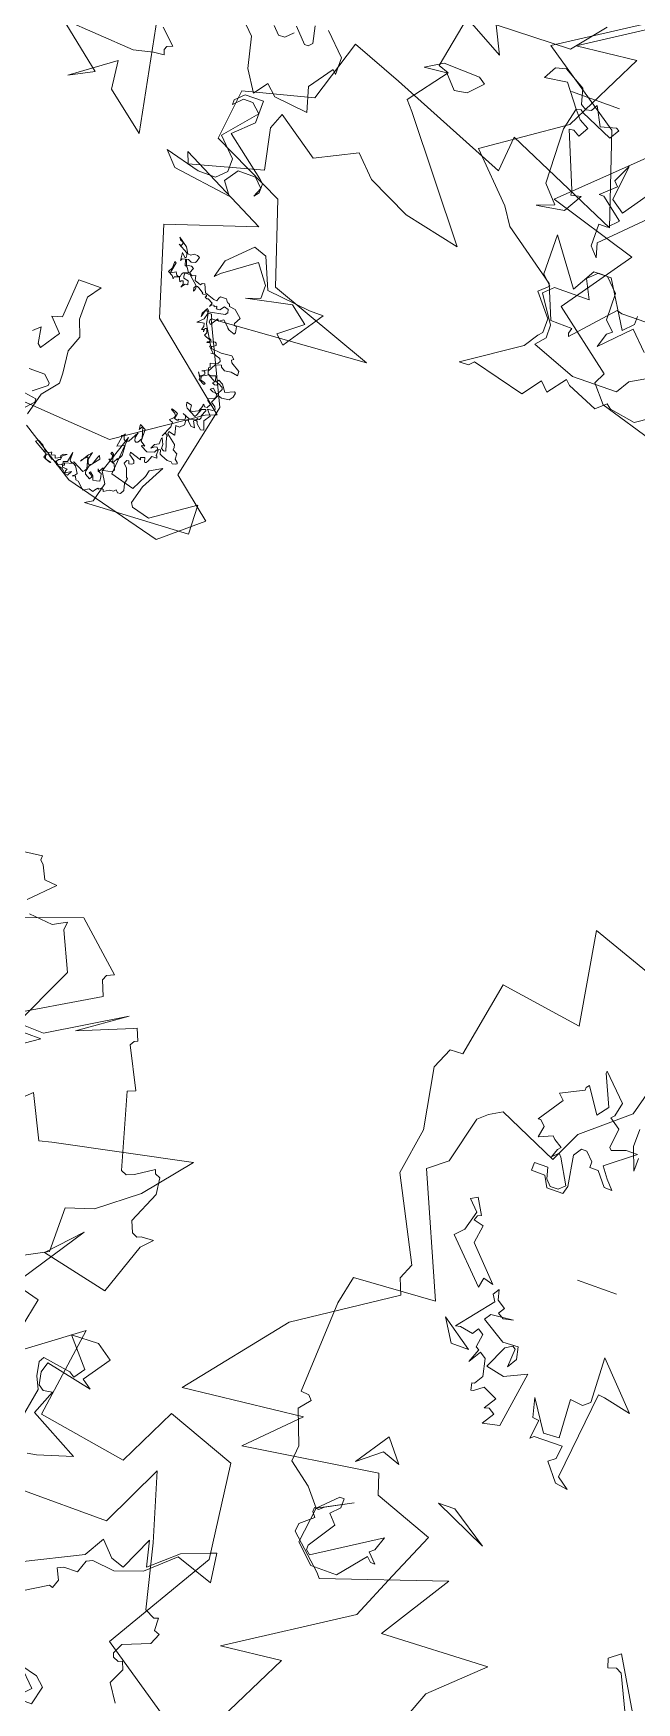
# Model space of a CAD drawing. Header units: metres. Extents: x -71 to 881, y -503 to 661.
# Drawn here: x 117.58 to 120.21, y 494.96 to 502.25 of the extents above; entities that cross this region are included whole.
import ezdxf

# ---------------------------------------------------------------- set-up
doc = ezdxf.new("R2010")
doc.units = ezdxf.units.M
doc.layers.add('ARBRE', color=100, linetype='Continuous', lineweight=13, true_color=0x00ff3f)

# ---------------------------------------------------------------- blocks, each defined once
blk = doc.blocks.new('WMF2', base_point=(0, 0.01))
at = {"color": 251, "lineweight": 0, "true_color": 0x636466}
for points in [[(192.5, -184.13), (195.26, -173.72), (200.97, -168.92), (202.85, -164.87), (210.8, -168.41), (212.43, -167.44), (213.62, -166.42), (215.13, -160.27), (217.5, -158.38), (210.72, -142.97), (221.5, -142.28), (222.26, -138.6), (222.84, -126.51), (221.75, -126.41), (221.24, -125.83), (222.46, -124.38), (220.76, -119.93), (220.93, -117.85), (217.92, -115.52), (216.01, -113.25), (211.75, -115.52), (215.09, -113.71), (215.69, -113.21), (216.23, -113.25), (216.29, -112.71), (215.78, -112.1), (217.44, -110.7), (217.53, -109.6), (213.13, -105.6), (212.64, -105.02), (197.13, -110.25), (202.88, -101.16), (188.84, -101.73), (195.03, -95.86), (196.4, -92.3)], [(206.17, -84.52), (217.5, -73.62), (205.76, -70.03), (212.07, -61.12), (204.08, -54.99), (204.77, -53.52), (202.84, -51.25), (195.1, -48.95)], [(69.61, -32.48), (62.22, -27.79), (49.27, -24.43), (44.16, -28.75), (49.49, -33.04), (47.38, -42.86), (52.22, -53.02), (31.88, -54.47), (45.91, -59.56), (49.4, -70.11), (59.14, -74.81), (58.34, -81.44), (49.36, -83.76), (46.84, -91.88), (40.14, -89.34), (24.4, -82.93), (24.01, -87.6), (8.81, -80.93), (12.69, -92.64), (23.58, -100.08), (8.83, -109.56)], [(3.9, -111.79), (16.57, -120.44), (8.22, -134.47), (9.81, -146.85), (18.98, -150.2), (22.71, -142.59), (34.39, -144.58), (32.65, -156.43), (43.16, -148.65)], [(41.63, -148.52), (39.67, -158.01), (44.92, -159.4)], [(46.44, -161.06), (40.43, -164.26), (40.42, -170.12), (36.91, -171.27), (31.95, -175.08), (27.13, -180.99), (44.83, -177.37), (46.41, -176.96), (49.12, -182.48), (50.2, -181.46)], [(55.69, -185.68), (50.55, -189.17), (54.41, -189.22), (50.23, -198.2), (52.48, -203.12), (52.39, -204.21), (54.12, -203.26), (57.28, -203.53)], [(58.15, -205.15), (55.25, -208.11), (56.89, -208.24), (57.74, -209.97), (58.25, -210.45), (58.2, -211), (60.88, -210.67)], [(192.69, -188.7), (207.51, -193.95), (205.44, -181.84), (216.23, -183.49), (218.11, -173.58), (219.76, -173.52), (220.92, -170.8), (219.49, -162.84), (220.49, -156.77), (215.08, -146.26), (215.94, -144.26), (215.12, -142.21), (227.2, -134.24), (237.13, -121.84), (221.43, -123.58), (227.53, -117.47), (210.08, -120.09), (209.21, -117.47), (201.41, -114.58), (204.04, -108.47), (206.64, -102.36), (221.47, -92.77), (213.62, -93.64), (218.84, -83.17), (228.67, -76.4), (223.08, -70.7), (221.59, -68.47), (214.46, -63.39), (212.7, -59.01), (209.83, -58.98), (210.04, -58.28), (209.88, -57.88), (205.22, -63.07), (204.55, -62.86), (196.2, -62.98)], [(75.41, -35.48), (59.11, -34.32), (48.77, -41.31), (47.36, -41.88), (58.37, -50.92), (61.87, -62.25), (50.47, -66), (62.16, -71.92), (61.59, -70.48), (52.23, -72.98), (53.36, -78.3), (52.54, -80.39), (46.99, -76.49), (41.75, -79.1), (39.13, -76.49), (33.51, -73.76), (26.05, -72.12), (37.25, -86.3), (38.33, -87.51), (34.61, -92.45), (35.99, -92.94), (34.69, -99.75), (29.28, -96.73), (30.97, -100.19), (21.09, -100.49), (17.67, -104.7)], [(13.23, -113.37), (14.72, -115.61), (13.76, -117.64), (14.16, -118.66), (14.68, -118.45), (15.39, -118.76), (15.6, -119.27), (14.94, -120.61), (11.56, -121.96), (10.97, -123.39), (11.67, -123.68), (11.74, -125.32), (12.27, -125.11), (13.58, -125.77), (15.6, -134.05), (18.21, -142.77), (22.11, -134.68), (33.61, -134.71)], [(42.49, -159.91), (37.1, -168.03), (40.97, -163.9), (32.15, -161.95), (29.82, -168.64), (28.52, -170), (30.14, -169.93), (30.65, -169.72), (31.37, -170.03), (31.94, -171.46), (30.17, -175.61), (30.45, -177.74), (31.15, -178.04), (31.35, -178.56), (33.6, -177.07), (34.61, -176.66), (35.32, -176.96), (38.04, -186.65), (37.02, -187.05), (39.7, -192.27), (39.35, -192.88), (38.94, -193.04), (39.56, -194.57), (39.97, -194.4), (46.81, -191.62), (41.05, -195.63), (50.47, -189.97), (56.38, -190.15), (44.99, -196.88), (45.76, -198.84), (45.47, -199.54), (44.55, -199.92), (50.64, -205.39), (58.51, -202.62)], [(57.77, -28.84), (58.63, -30.3), (56.93, -35.37), (57.37, -30.33), (54.22, -29.5), (53.25, -31.47), (53.04, -32.3), (51.55, -33.16), (53.17, -30.11), (53.78, -27.79), (53.47, -27.25), (51.12, -26.63), (45.81, -30.31), (45.66, -26.44), (59.37, -25.77), (58.42, -26.33), (57.77, -28.84), (57.77, -28.84)], [(57.77, -59.77), (57.34, -59.74), (56.99, -59.99), (56.55, -59.99), (56.22, -59.81), (56.35, -59.33), (56.48, -59.08), (57.01, -58.91), (57.45, -59.12), (57.71, -59.07), (57.42, -58.35), (56.8, -58.47), (56.47, -58.28), (56.73, -57.56), (56.31, -57.33), (55.87, -57.53), (55.75, -56.92), (54.93, -56.6), (54.8, -56.85), (54.47, -56.9), (54, -55.88), (52.71, -55.43), (52.29, -55.4), (52.19, -55.8), (52.04, -56.06), (51.25, -56.07), (50.96, -55.61), (50.83, -55.62), (50.67, -55.53), (50.58, -55.28), (49.76, -55.18), (48.77, -54.33), (49.22, -53.47), (49.17, -53.21), (48.84, -53.17), (48.7, -52.42), (48.83, -52.17), (49.57, -52.45), (49.82, -52.58), (49.78, -52.67), (50.67, -53.46), (51.2, -53.08), (51.37, -53.18), (51.41, -53.31), (52.03, -52.33), (52.28, -52.54), (52.29, -52.9), (52.25, -52.99), (52.13, -53.02), (52.29, -53.33), (52.38, -53.6), (52.8, -53.6), (52.54, -52.26), (51.6, -50.66), (51.34, -50.52), (51.27, -50.28), (50.74, -50.44), (50.57, -50.33), (50.48, -50.06), (50.84, -49.82), (50.98, -49.78), (50.89, -49.52), (49.55, -49.37), (48.16, -49.5), (47.78, -49.18), (48, -48.98), (47.85, -48.67), (46.68, -47.94), (46.65, -47.37), (47.56, -47.53), (48.39, -47.43), (48.9, -47.71), (48.98, -47.97), (49.76, -47.72), (50.3, -46.68), (50.19, -46.3), (49.75, -46.27), (49.22, -46.45), (49.02, -45.79), (48.86, -45.72), (48.68, -46.06), (48.07, -45.73), (47.44, -44.86), (46.32, -45.35), (46.14, -45.25), (46.23, -44.64), (46.6, -44.17), (47.56, -44.03), (48.1, -44.22), (48.58, -43.15), (48.01, -42.73), (47.85, -42.43), (48.07, -42.2), (48.76, -42.13), (48.17, -41.4), (48.71, -40.58), (48.32, -39.48), (48.7, -39.37), (49.37, -39.95), (49.47, -40.2), (49.63, -40.29), (49.94, -40.13), (49.49, -39.35), (50.01, -39.4), (50.51, -39.88), (50.54, -40.02), (50.86, -39.85), (50.83, -39.28), (51.31, -38.78), (51.84, -38.83), (51.55, -37.7), (51.59, -37.62), (52.39, -37.81), (52.44, -37.5), (51.18, -36.52), (51.08, -36.13), (51.12, -35.83), (50.51, -35.51), (50.45, -34.8), (50.07, -34.49), (50.03, -34.34), (50.2, -34.23), (50.61, -34.11), (50.82, -34.33), (51.37, -34.3), (52.2, -34.62), (52.47, -34.77), (52.63, -35.28), (52.87, -35.21), (52.86, -34.42), (52.76, -34.37), (52.7, -34.11), (53.34, -34.14), (53.62, -33.41), (53.77, -33.15), (53.9, -33.1), (53.97, -33.15), (54.13, -33.69), (54.66, -33.51), (54.57, -33.25), (56.09, -33.72), (56.03, -33.37), (55.31, -32.87), (55.2, -32.49), (55.39, -32.36), (55.77, -32.24), (55.88, -32.62), (56.15, -32.56), (56.36, -32.12), (55.85, -31.63), (55.46, -30.55), (55.3, -30.46), (55.43, -29.76), (55.24, -28.88), (55.5, -28.39), (55.87, -28.34), (56.16, -28.62), (56.42, -28.33), (56.99, -28.28), (57.65, -27.88), (57.72, -28.12), (58.03, -28.17), (58.25, -27.98), (58.41, -28.05), (58.73, -27.66), (58.86, -27.41), (59.43, -27.6), (60.1, -27.17), (61.07, -28.04), (61.37, -28.09), (61.58, -28.52), (61.97, -28.4), (61.62, -28.65), (61.49, -28.9), (62.03, -29.74), (62.37, -29.92), (63.43, -29.61), (63.34, -29.34), (63.61, -29.26), (63.52, -29), (62.86, -28.99), (63.01, -28.72), (62.94, -28.47), (62.26, -28.88), (62.57, -28.28), (62.89, -28.34), (63.48, -28.85), (64.34, -29.1), (64.6, -29.45), (65.11, -29.53), (65.65, -29.92), (65.93, -29.83), (66.02, -29.66), (65.89, -29.26), (65.11, -29.09), (65.26, -29.04), (66.15, -29.41), (66.02, -29.89), (67.84, -30.97), (67.51, -31.22), (66.81, -30.85), (66.26, -30.24), (65.89, -30.14), (65.56, -30.31), (65.43, -30.34), (65.4, -29.99), (64.88, -30.15), (64.76, -29.76), (64.15, -30.11), (64.22, -30.34), (64, -30.58), (63.48, -30.72), (64.02, -30.36), (64.06, -29.83), (64.32, -29.76), (64.47, -29.5), (64.37, -29.25), (64.12, -29.12), (63.68, -29.31), (63.59, -29.47), (63.68, -29.74), (63.15, -29.91), (62.91, -31.2), (62.89, -30.2), (62.83, -30.07), (62.59, -29.93), (62.37, -30.14), (60.91, -29.37), (60.7, -29.58), (60.56, -29.85), (60.92, -31.25), (60.95, -31.35), (61.49, -30.77), (61.62, -30.52), (60.95, -31.58), (60.73, -31.77), (60.58, -32.05), (60.79, -31.06), (60.63, -30.55), (60.45, -30.45), (60.1, -30.71), (59.75, -31.73), (59.62, -31.98), (59.42, -31.56), (60.41, -30.31), (60.57, -29.63), (60.56, -29.41), (60.48, -29.15), (59.78, -28.78), (59.61, -29.12), (59.81, -29.35), (60.09, -29.48), (59.99, -29.66), (59.52, -29.31), (59.36, -28.78), (58.88, -28.85), (58.48, -28.96), (58.53, -29.53), (58.63, -29.93), (59.11, -30.07), (59.2, -30.34), (58.98, -30.11), (58.66, -30.69), (58.5, -30.4), (57.42, -30.59), (57.23, -30.94), (57.5, -31.63), (57.97, -31.77), (58.34, -31.96), (58.03, -32.11), (58.06, -32.48), (58.09, -32.59), (58.37, -32.72), (58.26, -32.91), (58, -32.77), (57.77, -31.77), (57.68, -31.73), (57.33, -32.4), (57.28, -32.27), (56.9, -32.97), (56.98, -34.3), (57.97, -33.85), (57.74, -35.15), (57.85, -35.31), (57.61, -35.42), (57.47, -35.67), (57.52, -35.37), (57.39, -34.96), (57.14, -34.83), (56.74, -34.96), (56.01, -36.34), (56.16, -35.64), (56.04, -35.25), (55.87, -35.15), (55.61, -35.22), (55.28, -35.83), (55.72, -37.28), (56, -36.77), (56.07, -37.45), (55.3, -37.06), (55.27, -35.48), (54.61, -35.03), (54.96, -35), (55.02, -34.9), (54.16, -34.45), (53.24, -34.74), (53.05, -35.07), (52.92, -35.12), (53.11, -35.44), (53.43, -35.41), (53.84, -35.06), (53.53, -35.66), (53.04, -35.95), (52.98, -36.7), (52.93, -36.78), (52.55, -36.04), (52.54, -35.47), (52.19, -35.28), (51.91, -35.35), (52.44, -37.08), (52.39, -37.16), (52.45, -37.28), (52.71, -37.43), (52.87, -37.29), (53.01, -37.03), (52.38, -38.45), (52.36, -39.1), (52.67, -39.15), (52.85, -39.25), (52.39, -39.66), (52.26, -39.92), (52.49, -40.27), (53.02, -40.55), (52.98, -40.64), (52.41, -40.45), (52.16, -40.32), (52.31, -39.62), (51.9, -39.53), (51.76, -39.57), (51.81, -39.69), (51.02, -39.94), (51.02, -40.16), (51.11, -40.42), (51.46, -40.59), (50.47, -40.19), (49.85, -40.29), (49.72, -40.33), (49.57, -40.61), (49.49, -40.55), (49.46, -40.43), (49.28, -40.54), (49.15, -40.81), (49.22, -41.05), (48.9, -41.88), (48.95, -42.01), (49.46, -41.85), (49.82, -40.94), (49.95, -40.7), (51.24, -41.37), (51.43, -41.67), (51.53, -42.07), (50.86, -41.92), (50.77, -41.24), (50.48, -41.18), (49.74, -41.56), (49.46, -42.27), (49.5, -42.42), (49.41, -42.59), (49.24, -42.27), (48.89, -42.32), (48.63, -42.83), (49.09, -43.19), (49.12, -43.32), (49.21, -43.37), (48.38, -43.7), (48.25, -43.95), (48.36, -44.36), (48.89, -44.41), (49.31, -44.64), (48.96, -44.87), (48.46, -44.41), (48.27, -44.32), (47.88, -45.08), (47.97, -45.33), (48.55, -45.65), (48.68, -45.4), (48.96, -45.31), (49.3, -45.49), (49.06, -45.7), (50.1, -46.26), (50.9, -45.79), (50.93, -45.72), (50.82, -45.31), (50.42, -45.22), (50.17, -45.09), (50.28, -44.9), (51.03, -45.31), (51.03, -45.54), (51.44, -46.19), (51.18, -45.85), (51.02, -45.76), (50.63, -46.1), (50.58, -46.17), (50.67, -46.44), (50.83, -46.52), (51.09, -46.45), (50.35, -46.83), (50.42, -47.09), (50.26, -47.21), (50.42, -47.72), (49.49, -48.01), (49.31, -48.35), (49.49, -48.67), (50.03, -48.84), (50.3, -48.99), (50.77, -48.92), (50.44, -48.95), (51.22, -49.71), (51.11, -49.74), (51.31, -50.19), (51.71, -50.04), (51.65, -50.13), (51.4, -50.23), (51.47, -50.48), (52.03, -50.67), (52.29, -50.82), (52.12, -51.17), (52.29, -51.69), (52.54, -51.59), (52.57, -51.17), (52.63, -51.43), (52.9, -51.36), (52.76, -51.82), (52.87, -52.23), (53.49, -52.1), (53.75, -52.03), (53.04, -52.74), (52.85, -53.52), (52.92, -53.78), (53.01, -53.82), (53.28, -53.74), (53.5, -52.87), (53.5, -53.31), (53.09, -54.09), (52.87, -53.87), (52.85, -53.74), (50.74, -54.16), (50.47, -54.45), (50.6, -54.86), (51.14, -55.04), (51.55, -54.48), (51.91, -54.45), (52.09, -54.54), (52.03, -54.61), (52.09, -54.76), (52.39, -54.6), (52.42, -54.73), (52.51, -54.77), (52.77, -54.69), (52.92, -54.44), (52.77, -54.92), (53.44, -55.27), (53.59, -55.23), (53.84, -55.36), (53.75, -55.52), (53.79, -55.66), (54.35, -55.63), (54.31, -55.72), (54.95, -56.16), (55.21, -56.29), (55.34, -56.28), (55.36, -55.82), (55.49, -55.58), (55.61, -55.96), (55.42, -56.31), (56.6, -57.37), (57.04, -57.37), (57.3, -57.31), (57.27, -56.95), (57.18, -56.7), (56.58, -56.58), (56.42, -56.07), (56.77, -56.03), (57.04, -55.74), (57.17, -55.49), (57.04, -55.96), (57.15, -56.34), (57.42, -56.28), (57.5, -56.1), (57.66, -56.41), (57.75, -56.66), (58.41, -56.45), (58.45, -56.16), (58.7, -56.5), (59.31, -56.82), (58.99, -57.43), (58.98, -58.29), (58.79, -58.19), (59.04, -56.9), (58.99, -56.77), (58.39, -57.11), (58.15, -56.74), (57.97, -56.66), (57.71, -56.74), (57.66, -57.05), (57.53, -57.31), (56.88, -57.52), (57.28, -58.16), (57.46, -58.26), (57.59, -58.22), (57.82, -59.01), (58.22, -58.91), (58.37, -58.64), (58.47, -59.68), (57.96, -59.2), (57.81, -59.24), (57.85, -59.58), (57.93, -59.84), (59.21, -60.53), (58.92, -60.47), (58.77, -60.73), (58.88, -60.98), (59.17, -61.05), (59.42, -61.39), (58.22, -60.54), (57.77, -59.77), (57.77, -59.77)], [(70.82, -34.21), (69.59, -35.56), (69.59, -35.99), (71.7, -36.34)], [(70.38, -36.78), (68.72, -38.1), (68.72, -38.45), (69.59, -39.32), (71.7, -39.32)], [(72.94, -44), (72.05, -44.79), (71.7, -42.67), (71.26, -42.32), (69.59, -44.79), (71.26, -46.54), (69.94, -46.89), (69.59, -52), (66.59, -52), (67.83, -50.32), (67.83, -47.34), (67.04, -45.22), (67.83, -43.11), (67.48, -40.2), (67.48, -38.89), (69.16, -36.78), (69.94, -33.86)], [(220.57, -50.22), (221.79, -50.2), (214.78, -54.92), (213.59, -56.76), (213.1, -57.26), (213.13, -59.1), (215.47, -61.97), (214.27, -63.08), (215.5, -64.29), (215.56, -69.52), (211.34, -63.72), (209.67, -66.67), (207.37, -66.7), (203.77, -60.91), (202.56, -62.13), (202.58, -63.23)], [(200.21, -59.24), (202.55, -61.52), (206.05, -57.94), (205.47, -59.78), (204.85, -60.28), (206.1, -61.48), (206.14, -65.01), (207.85, -66.7), (209.07, -66.69), (210.27, -65.56), (209.03, -63.15), (213.66, -63.1), (214.86, -61.99), (212.51, -58.47), (212.49, -56.77), (213.57, -55.55), (207.7, -53.3), (201.85, -53.37), (200.78, -55.09), (195.57, -58.07)], [(194.9, -52.85), (198.42, -50.48), (201.82, -51.06), (202.43, -51.55), (203.66, -50.42), (207.69, -52.09), (208.3, -52.68), (210.1, -50.35), (211.21, -51.44), (213, -49.09), (219.97, -50.84), (220.57, -50.22), (220.57, -50.22)], [(40.86, -56.38), (43.16, -58.19), (49.01, -56.98), (47.19, -57.59), (47.19, -59.3), (49.01, -61.74), (53.04, -58.82), (53.65, -58.19), (53.04, -60.53), (50.1, -63.43), (48.41, -62.83), (46.7, -58.82), (40.86, -58.19), (39.03, -58.19), (42.55, -52.98), (43.78, -54.06), (40.86, -56.38), (40.86, -56.38)], [(64.7, -71.27), (60.09, -70.06), (57.77, -70.06), (56.55, -71.27), (56.55, -72.98), (58.86, -75.3), (55.34, -79.44), (56.55, -80.53), (57.77, -80.53), (58.86, -79.44), (58.86, -80.05), (57.77, -81.14), (55.34, -81.14), (55.34, -78.22), (57.77, -75.92), (52.42, -71.77), (51.91, -71.27), (51.91, -70.06), (52.42, -69.46), (51.91, -70.67), (53.02, -71.77), (55.34, -71.77), (56.55, -70.06), (55.34, -68.37), (63.01, -69.46), (64.7, -71.27), (64.7, -71.27)], [(211.1, -72.56), (210.01, -72.56), (208.8, -73.77), (211.73, -76.09), (212.35, -76.09), (210.51, -77.8), (211.1, -78.4), (210.01, -80.71), (210.51, -76.09), (208.8, -74.88), (205.88, -79.01), (204.66, -77.8), (203.56, -77.8), (200.04, -82.55), (199.42, -74.88), (201.73, -77.8), (202.34, -78.4), (210.51, -70.25), (210.01, -68.43), (211.1, -69.64), (211.1, -72.56), (211.1, -72.56)], [(68.73, -71.99), (73.89, -76.06), (74.34, -79.76), (79.68, -75.87), (76.6, -77.49), (82.66, -82.33), (73, -81.67), (70.51, -82.25), (69.1, -82.43), (69.35, -83.04), (69.14, -83.51), (68.47, -83.79), (70.41, -85.67)], [(71.55, -86.71), (68.73, -71.99), (68.73, -71.99)], [(18.5, -90.74), (17.84, -93.61), (20.02, -96.45), (22.98, -96.02), (22.05, -97.63), (20.72, -98), (17.93, -96.37), (17.41, -94.37), (16.65, -93.94), (15.97, -94.11), (15.49, -94.96), (14.21, -92.52), (12.21, -93.06), (11.86, -92.86), (12.6, -91.6), (16.89, -93.51), (17.23, -93.72), (17.84, -93.61), (16.91, -92.52), (15.64, -91.79), (16.37, -90.52), (17.22, -91.02), (17.83, -90.91), (14.87, -83.79), (14.78, -83.17), (13.49, -83.45), (14.87, -81.07), (17.86, -80.56), (18.47, -80.47), (16.28, -81.33), (18.28, -83.52), (18.5, -90.74), (18.5, -90.74)], [(55.55, -83.45), (56.85, -81.67), (58.61, -84.37), (59.53, -88.36), (61.31, -90.12)], [(57.31, -90.59), (56.39, -89.66), (55.55, -89.66), (54.63, -90.59)], [(54.63, -91.51), (52.87, -89.66), (52.41, -89.66), (51.93, -90.12), (52.41, -92.34)], [(50.63, -92.34), (47.94, -89.66), (47.94, -87.42), (48.41, -87.89), (50.63, -84.84), (49.71, -81.67), (54.16, -82.15), (55.55, -83.45), (55.55, -83.45)], [(30.71, -93.26), (29.79, -92.67), (31.51, -90.88), (33.12, -90.61), (34.74, -92.37), (37.69, -92.07), (35.5, -93.43), (30.71, -93.26), (30.71, -93.26)], [(12.72, -95.5), (19.16, -95.5), (12.72, -95.5), (12.72, -95.5)], [(173.74, -97.12), (171.08, -99.94), (170.47, -101.94), (172.73, -106.71), (173.49, -107.11), (174.53, -106.76), (174.92, -107.91), (173.5, -109.02), (168.96, -101.3), (166.77, -100.11), (165.62, -100.49), (165.9, -102.84), (165.52, -103.6), (164.39, -102.19), (167.39, -98.11), (173.12, -96.81), (173.74, -97.12), (173.74, -97.12)], [(216.62, -108.51), (216.01, -113.25), (213.7, -115.58), (213.1, -115.58), (213.1, -114.35), (214.19, -113.25), (213.1, -112.03), (215.41, -108.51), (215.41, -107.9), (214.8, -107.41), (206.64, -112.66), (207.25, -110.82), (207.86, -110.33), (206.64, -109.11), (207.25, -109.11), (207.86, -109.72), (210.77, -106.2), (214.19, -106.2), (216.62, -108.51), (216.62, -108.51)], [(23.77, -111.52), (26.08, -113.84), (23.77, -113.24), (22.56, -112.13), (23.16, -109.69), (25.47, -109.69), (23.77, -111.52), (23.77, -111.52)], [(194.63, -115.87), (201.7, -119.08), (199.51, -119.1), (194.63, -115.87), (194.63, -115.87)], [(30.59, -126.09), (23.17, -129.77), (21.67, -132.34), (19.86, -130.44), (18.12, -129.86), (16.15, -134.19), (15.36, -130.85), (11.87, -133.9), (8.32, -135.28), (7.59, -135.54), (7.07, -131.77), (12.02, -133.45), (15.55, -130.27), (19.06, -129.03), (22.02, -129.38), (22.79, -129), (23.33, -127.38), (25.15, -127.33), (25.92, -126.95), (25.23, -125.56), (25.63, -124.43), (26.08, -124.57), (29.34, -122.59)], [(208.1, -122), (210.46, -122.83), (213.34, -120.5), (210.43, -124.86), (208.1, -122), (208.1, -122)], [(190.5, -128.76), (189.64, -129.45), (189.46, -131.17), (193.19, -131.13), (193.65, -130.73), (193.32, -133.22), (194.17, -133.3), (194.78, -135.8), (192.24, -131.89), (190.15, -132.02), (190.49, -137.07), (188.78, -136.9), (187.93, -137.58), (188.18, -143.5), (182.86, -137.92), (186.5, -138.74), (187.36, -138.82), (188.57, -127.35), (187.03, -126.24), (188.66, -126.48), (190.5, -128.76), (190.5, -128.76)], [(192.73, -168.64), (192.73, -166.93), (193.83, -169.85), (193.83, -172.16)], [(198.96, -132.02), (199.76, -132.54), (200.36, -132.4), (199.38, -133.95), (201.26, -134.85), (202.39, -133.98), (202.72, -133.9), (202.93, -134.84), (202.59, -134.91), (201.88, -136.06), (202.37, -138.31), (203.19, -138.84), (204.17, -137.22), (203.51, -139.04), (203.93, -139.29), (203.69, -141.03), (204.43, -141.55), (204.96, -140.74), (206.69, -141.04), (207.29, -140.91), (203.63, -145.45), (204.17, -146.3), (203.66, -147.12), (203.34, -145.79), (202.2, -145.06), (202.72, -144.26), (201.92, -143.8), (200.66, -144.08), (203.6, -143.77), (204.12, -142.96), (200.96, -141), (198.96, -141.1), (198.59, -139.51), (199.36, -138.28), (199.2, -140.69), (199.61, -140.96), (200.47, -140.41), (201.83, -137.47), (199.42, -136.95), (196.65, -138.27), (197.74, -130.97), (199.93, -130.47), (198.96, -132.02), (198.96, -132.02)], [(28.56, -153.92), (30.94, -150.53), (29.67, -149.64), (35.82, -150.93), (36.23, -149.61), (35.92, -147.95), (35.22, -147.45), (34.02, -147.66), (35.31, -144.47), (28.78, -140.9), (33.22, -139.51), (34.42, -139.31)], [(36.71, -142.49), (35.82, -147.35), (36.59, -148.94), (36.91, -150.74), (36.53, -151.43), (32.84, -150.83), (32.14, -150.33), (31.15, -151.75), (34.23, -155.28), (30.66, -155.41), (28.56, -153.92), (28.56, -153.92)], [(208.87, -141.57), (204.74, -138.66), (207.06, -138.66), (208.87, -141.57), (208.87, -141.57)], [(208.96, -155.15), (209.4, -154.92), (209.63, -154.33), (208.3, -153.97), (208.67, -151.63), (204.64, -147.41), (205.96, -147.79), (206.24, -146.5), (211.37, -151.69), (210.33, -152.81), (209.63, -155.34), (210.96, -156.71), (210.11, -157.18), (208.96, -155.15), (208.96, -155.15)], [(189.52, -151.57), (194.75, -151.57), (189.52, -151.57), (189.52, -151.57)], [(203.13, -162.67), (204.93, -162.67), (204.93, -163.71), (203.13, -163.71), (202.75, -162.29), (202.01, -161.54), (200.96, -161.54), (200.21, -162.29), (202.01, -165.5), (202.37, -165.88), (203.13, -165.12), (202.75, -166.25), (202.37, -166.64), (203.5, -167.31), (203.82, -167.68), (205.6, -166.93), (205.31, -168.42), (205.98, -169.09), (206.34, -169.09), (204.18, -172.31), (204.93, -173.05), (202.01, -174.48), (202.01, -174.86), (201.7, -175.24), (199.54, -172.01), (198.43, -173.43), (200.21, -177.4), (200.21, -177.69), (197, -174.48), (197.38, -172.69), (197.76, -172.31), (196.33, -171.27), (196.63, -168.73), (196.33, -168.42), (194.53, -169.09), (193.04, -169.09), (196.63, -166.25), (195.57, -164.83), (194.53, -163.71), (195.57, -163.71), (197, -165.5), (198.12, -165.5), (198.12, -166.25), (199.17, -167.31), (199.92, -167.31), (200.59, -166.25), (199.92, -162.29), (200.21, -161.25), (202.37, -161.25), (203.13, -162.67), (203.13, -162.67)]]:
    blk.add_lwpolyline(points, dxfattribs=at)

msp = doc.modelspace()

# ---------------------------------------------------------------- block references
at = {"layer": 'ARBRE', "color": 251, "lineweight": 5, "true_color": 0x636466, "xscale": 0.03451886634015593, "yscale": 0.03451886634015593, "zscale": 0.03451886634015593, "rotation": 160.1685466476646}
for p in [(119.429, 498.666), (126.0504, 496.5844), (117.0386, 491.1225), (124.5009, 489.6019)]:
    msp.add_blockref('WMF2', p, dxfattribs=at)

doc.saveas('drawing.dxf')
